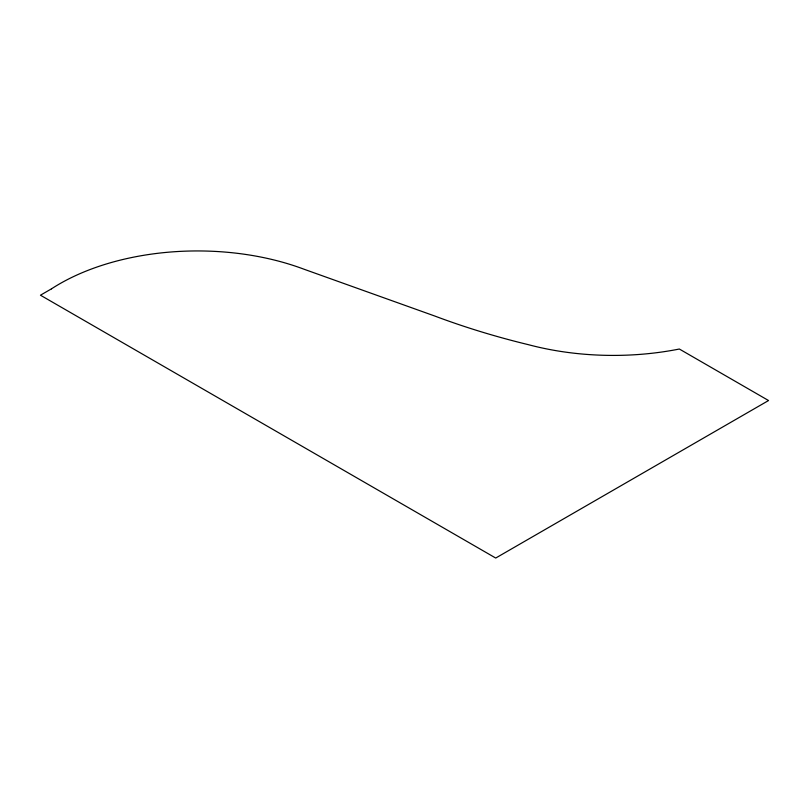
<?xml version="1.0" encoding="UTF-8"?>
<svg xmlns="http://www.w3.org/2000/svg" width="809" height="809" viewBox="0 0 809 809"><rect width="100%" height="100%" fill="white"/><g stroke="black" fill="none" stroke-linecap="round" stroke-linejoin="round"><path stroke-width="1.21" d="M51.473 288.843L40.45 295.204L495.715 558.048L768.55 400.536L679.338 349.023A202.897 117.143 0 0 1 528.59 344.725A588.497 339.77 0 0 1 434.797 316.036L304.224 269.296A195.161 112.673 0 0 0 51.473 288.843"/></g></svg>
